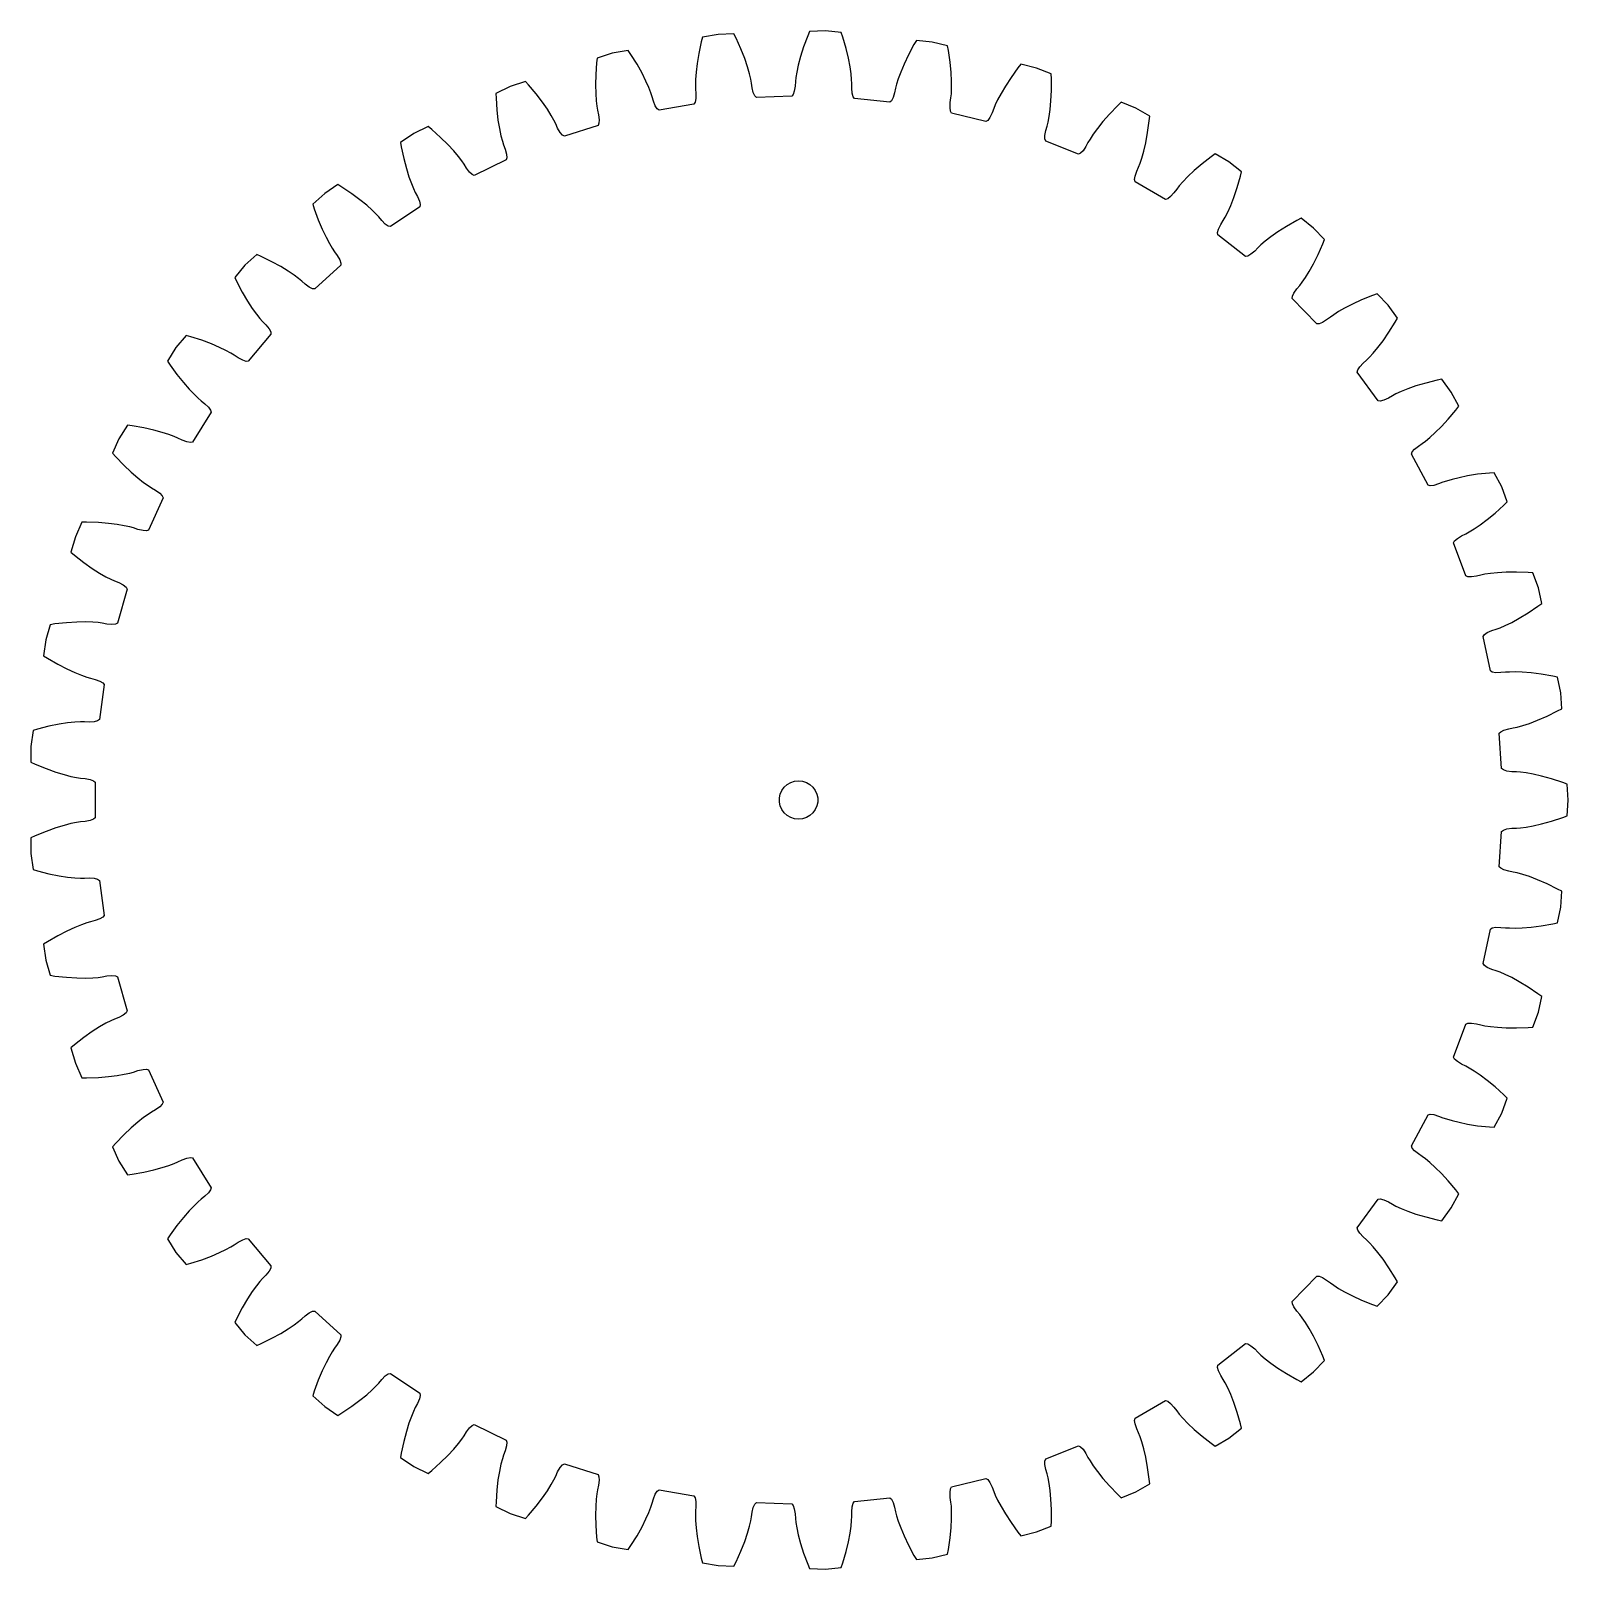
# Model space of a CAD drawing. Header units: metres. Extents: x -60 to 60, y -60 to 60.
import ezdxf

# ---------------------------------------------------------------- set-up
doc = ezdxf.new("R2010")
doc.units = ezdxf.units.M

msp = doc.modelspace()

# ---------------------------------------------------------------- linework, layer by layer
for p, q in [((2.09, 59.81), (0.85, 59.76)), ((3.32, 59.68), (2.09, 59.81)), ((-7.57, 58.94), (-7.76, 58.04)), ((-7.47, 59.3), (-7.57, 58.94)), ((-6.26, 59.51), (-7.47, 59.3)), ((-5.02, 59.56), (-6.26, 59.51)), ((-4.85, 59.22), (-5.02, 59.56)), ((-4.48, 58.39), (-4.85, 59.22)), ((0.71, 59.42), (0.39, 58.56)), ((0.85, 59.76), (0.71, 59.42)), ((3.44, 59.32), (3.32, 59.68)), ((3.69, 58.44), (3.44, 59.32)), ((8.97, 58.74), (8.54, 57.93)), ((9.16, 59.06), (8.97, 58.74)), ((10.39, 58.93), (9.16, 59.06)), ((11.59, 58.63), (10.39, 58.93)), ((11.66, 58.27), (11.59, 58.63)), ((-15.65, 57.68), (-15.7, 57.31)), ((-14.48, 58.06), (-15.65, 57.68)), ((-13.26, 58.28), (-14.48, 58.06)), ((-13.05, 57.97), (-13.26, 58.28)), ((-12.56, 57.2), (-13.05, 57.97)), ((-7.76, 58.04), (-7.89, 57.26)), ((-4.19, 57.64), (-4.48, 58.39)), ((-3.97, 57), (-4.19, 57.64)), ((0.16, 57.8), (-0.02, 57.14)), ((0.39, 58.56), (0.16, 57.8)), ((3.88, 57.67), (3.69, 58.44)), ((4, 57), (3.88, 57.67)), ((8.54, 57.93), (8.2, 57.21)), ((11.79, 57.36), (11.66, 58.27)), ((-15.76, 56.4), (-15.78, 55.6)), ((-15.7, 57.31), (-15.76, 56.4)), ((-12.17, 56.5), (-12.56, 57.2)), ((-11.87, 55.9), (-12.17, 56.5)), ((-7.97, 56.58), (-8.01, 56.03)), ((-7.89, 57.26), (-7.97, 56.58)), ((-3.82, 56.47), (-3.97, 57)), ((-3.72, 56.05), (-3.82, 56.47)), ((-0.13, 56.6), (-0.2, 56.17)), ((-0.02, 57.14), (-0.13, 56.6)), ((4.08, 56.45), (4, 57)), ((4.12, 56.02), (4.08, 56.45)), ((7.94, 56.59), (7.75, 56.07)), ((8.2, 57.21), (7.94, 56.59)), ((11.86, 56.57), (11.79, 57.36)), ((11.9, 55.89), (11.86, 56.57)), ((17.06, 56.92), (16.52, 56.18)), ((17.29, 57.21), (17.06, 56.92)), ((18.49, 56.91), (17.29, 57.21)), ((19.64, 56.45), (18.49, 56.91)), ((19.66, 56.08), (19.64, 56.45)), ((-22.42, 55.48), (-23.53, 54.94)), ((-21.24, 55.87), (-22.42, 55.48)), ((-20.99, 55.59), (-21.24, 55.87)), ((-20.4, 54.89), (-20.99, 55.59)), ((-15.78, 55.6), (-15.77, 54.92)), ((-11.64, 55.39), (-11.87, 55.9)), ((-11.48, 54.98), (-11.64, 55.39)), ((-8.01, 56.03), (-8.02, 55.59)), ((-8.02, 55.59), (-8.01, 55.28)), ((-8.01, 55.28), (-7.99, 54.92)), ((-3.66, 55.74), (-3.72, 56.05)), ((-3.61, 55.38), (-3.66, 55.74)), ((-3.52, 55), (-3.61, 55.38)), ((-0.33, 55.11), (-0.42, 54.85)), ((-0.27, 55.5), (-0.33, 55.11)), ((-0.24, 55.85), (-0.27, 55.5)), ((-0.2, 56.17), (-0.24, 55.85)), ((4.14, 55.7), (4.12, 56.02)), ((4.14, 55.34), (4.14, 55.7)), ((4.17, 54.95), (4.14, 55.34)), ((7.54, 55.34), (7.46, 54.99)), ((7.62, 55.65), (7.54, 55.34)), ((7.75, 56.07), (7.62, 55.65)), ((11.88, 54.9), (11.9, 55.33)), ((11.9, 55.33), (11.9, 55.89)), ((16.08, 55.51), (15.74, 54.93)), ((16.52, 56.18), (16.08, 55.51)), ((19.62, 54.36), (19.66, 55.16)), ((19.66, 55.16), (19.66, 56.08)), ((-23.53, 54.94), (-23.52, 54.57)), ((-23.52, 54.57), (-23.46, 53.66)), ((-19.91, 54.26), (-20.4, 54.89)), ((-19.53, 53.7), (-19.91, 54.26)), ((-15.77, 54.92), (-15.73, 54.37)), ((-15.73, 54.37), (-15.68, 53.94)), ((-15.68, 53.94), (-15.63, 53.62)), ((-11.38, 54.68), (-11.48, 54.98)), ((-11.28, 54.34), (-11.38, 54.68)), ((-11.14, 53.97), (-11.28, 54.34)), ((-10.99, 53.74), (-11.14, 53.97)), ((-8.14, 54.11), (-10.85, 53.63)), ((-8.05, 54.25), (-8.14, 54.11)), ((-7.99, 54.53), (-8.05, 54.25)), ((-7.99, 54.92), (-7.99, 54.53)), ((-3.41, 54.74), (-3.52, 55)), ((-3.28, 54.62), (-3.41, 54.74)), ((-0.53, 54.71), (-3.28, 54.62)), ((-0.42, 54.85), (-0.53, 54.71)), ((4.25, 54.68), (4.17, 54.95)), ((4.35, 54.54), (4.25, 54.68)), ((7.09, 54.26), (4.35, 54.54)), ((7.22, 54.37), (7.09, 54.26)), ((7.35, 54.62), (7.22, 54.37)), ((7.46, 54.99), (7.35, 54.62)), ((11.78, 53.84), (11.8, 54.23)), ((11.82, 53.56), (11.78, 53.84)), ((11.8, 54.23), (11.85, 54.58)), ((11.85, 54.58), (11.88, 54.9)), ((15.29, 54.05), (15.17, 53.76)), ((15.47, 54.44), (15.29, 54.05)), ((15.74, 54.93), (15.47, 54.44)), ((19.56, 53.69), (19.62, 54.36)), ((24.82, 53.99), (24.18, 53.33)), ((25.09, 54.25), (24.82, 53.99)), ((26.23, 53.79), (25.09, 54.25)), ((-23.46, 53.66), (-23.37, 52.86)), ((-23.37, 52.86), (-23.26, 52.2)), ((-19.23, 53.23), (-19.53, 53.7)), ((-19.02, 52.85), (-19.23, 53.23)), ((-18.88, 52.57), (-19.02, 52.85)), ((-15.63, 53.62), (-15.55, 53.27)), ((-15.55, 53.27), (-15.5, 52.88)), ((-15.5, 52.88), (-15.52, 52.61)), ((-10.85, 53.63), (-10.99, 53.74)), ((11.9, 53.41), (11.82, 53.56)), ((14.57, 52.74), (11.9, 53.41)), ((14.71, 52.84), (14.57, 52.74)), ((14.87, 53.06), (14.71, 52.84)), ((15.04, 53.42), (14.87, 53.06)), ((15.17, 53.76), (15.04, 53.42)), ((19.33, 52.4), (19.4, 52.71)), ((19.4, 52.71), (19.48, 53.14)), ((19.48, 53.14), (19.56, 53.69)), ((23.65, 52.74), (23.23, 52.21)), ((24.18, 53.33), (23.65, 52.74)), ((27.3, 53.17), (26.23, 53.79)), ((27.14, 51.89), (27.27, 52.8)), ((27.27, 52.8), (27.3, 53.17)), ((-29.92, 51.82), (-30.95, 51.13)), ((-28.81, 52.37), (-29.92, 51.82)), ((-28.52, 52.13), (-28.81, 52.37)), ((-27.84, 51.52), (-28.52, 52.13)), ((-27.27, 50.96), (-27.84, 51.52)), ((-23.26, 52.2), (-23.14, 51.65)), ((-23.14, 51.65), (-23.03, 51.23)), ((-18.73, 52.24), (-18.88, 52.57)), ((-18.54, 51.9), (-18.73, 52.24)), ((-18.36, 51.68), (-18.54, 51.9)), ((-18.21, 51.6), (-18.36, 51.68)), ((-15.59, 52.45), (-18.21, 51.6)), ((-15.52, 52.61), (-15.59, 52.45)), ((19.15, 51.4), (19.16, 51.67)), ((19.16, 51.67), (19.23, 52.06)), ((19.23, 52.06), (19.33, 52.4)), ((22.9, 51.76), (22.66, 51.39)), ((23.23, 52.21), (22.9, 51.76)), ((27, 51.1), (27.14, 51.89)), ((-30.95, 51.13), (-30.89, 50.77)), ((-30.89, 50.77), (-30.7, 49.87)), ((-26.81, 50.46), (-27.27, 50.96)), ((-26.45, 50.03), (-26.81, 50.46)), ((-23.03, 51.23), (-22.94, 50.93)), ((-22.94, 50.93), (-22.81, 50.59)), ((-22.81, 50.59), (-22.71, 50.21)), ((19.22, 51.23), (19.15, 51.4)), ((21.77, 50.2), (19.22, 51.23)), ((21.92, 50.28), (21.77, 50.2)), ((22.12, 50.48), (21.92, 50.28)), ((22.33, 50.81), (22.12, 50.48)), ((22.5, 51.12), (22.33, 50.81)), ((22.66, 51.39), (22.5, 51.12)), ((26.69, 49.91), (26.84, 50.45)), ((26.84, 50.45), (27, 51.1)), ((-30.7, 49.87), (-30.49, 49.1)), ((-30.49, 49.1), (-30.29, 48.45)), ((-26.19, 49.69), (-26.45, 50.03)), ((-26.01, 49.43), (-26.19, 49.69)), ((-25.82, 49.12), (-26.01, 49.43)), ((-25.58, 48.81), (-25.82, 49.12)), ((-22.74, 49.77), (-25.22, 48.56)), ((-22.69, 49.93), (-22.74, 49.77)), ((-22.71, 50.21), (-22.69, 49.93)), ((26.29, 48.88), (26.43, 49.2)), ((26.43, 49.2), (26.55, 49.5)), ((26.55, 49.5), (26.69, 49.91)), ((31.37, 49.45), (30.76, 48.93)), ((32.09, 50.01), (31.37, 49.45)), ((32.39, 50.23), (32.09, 50.01)), ((33.46, 49.61), (32.39, 50.23)), ((34.44, 48.85), (33.46, 49.61)), ((-35.82, 47.85), (-36.84, 47.16)), ((-35.5, 47.65), (-35.82, 47.85)), ((-30.29, 48.45), (-30.1, 47.93)), ((-30.1, 47.93), (-29.94, 47.53)), ((-25.38, 48.62), (-25.58, 48.81)), ((-25.22, 48.56), (-25.38, 48.62)), ((26.12, 48.23), (26.16, 48.5)), ((26.16, 48.06), (26.12, 48.23)), ((26.16, 48.5), (26.29, 48.88)), ((28.54, 46.68), (26.16, 48.06)), ((29.88, 48.07), (29.59, 47.74)), ((30.27, 48.47), (29.88, 48.07)), ((30.76, 48.93), (30.27, 48.47)), ((34.1, 47.61), (34.35, 48.49)), ((34.35, 48.49), (34.44, 48.85)), ((-36.84, 47.16), (-37.76, 46.33)), ((-34.74, 47.14), (-35.5, 47.65)), ((-34.1, 46.67), (-34.74, 47.14)), ((-33.57, 46.24), (-34.1, 46.67)), ((-29.94, 47.53), (-29.8, 47.24)), ((-29.8, 47.24), (-29.63, 46.92)), ((-29.63, 46.92), (-29.48, 46.56)), ((28.71, 46.74), (28.54, 46.68)), ((28.92, 46.91), (28.71, 46.74)), ((29.18, 47.2), (28.92, 46.91)), ((29.4, 47.49), (29.18, 47.2)), ((29.59, 47.74), (29.4, 47.49)), ((33.6, 46.22), (33.85, 46.85)), ((33.85, 46.85), (34.1, 47.61)), ((-37.76, 46.33), (-37.65, 45.97)), ((-37.65, 45.97), (-37.34, 45.11)), ((-33.16, 45.87), (-33.57, 46.24)), ((-32.85, 45.56), (-33.16, 45.87)), ((-32.64, 45.33), (-32.85, 45.56)), ((-29.45, 46.12), (-31.73, 44.58)), ((-29.48, 46.56), (-29.42, 46.29)), ((-29.42, 46.29), (-29.45, 46.12)), ((33.18, 45.32), (33.37, 45.71)), ((33.37, 45.71), (33.6, 46.22)), ((-37.34, 45.11), (-37.03, 44.38)), ((-37.03, 44.38), (-36.74, 43.76)), ((-32.41, 45.05), (-32.64, 45.33)), ((-32.13, 44.78), (-32.41, 45.05)), ((-31.9, 44.62), (-32.13, 44.78)), ((-31.73, 44.58), (-31.9, 44.62)), ((32.58, 44.12), (32.66, 44.39)), ((32.66, 44.39), (32.83, 44.74)), ((32.83, 44.74), (33.02, 45.05)), ((33.02, 45.05), (33.18, 45.32)), ((37.94, 44.6), (37.27, 44.17)), ((38.74, 45.06), (37.94, 44.6)), ((39.07, 45.23), (38.74, 45.06)), ((40.04, 44.47), (39.07, 45.23)), ((40.9, 43.58), (40.04, 44.47)), ((-36.74, 43.76), (-36.48, 43.27)), ((-36.48, 43.27), (-36.26, 42.9)), ((32.59, 43.95), (32.58, 44.12)), ((34.76, 42.26), (32.59, 43.95)), ((35.95, 43.16), (35.72, 42.94)), ((36.28, 43.44), (35.95, 43.16)), ((36.72, 43.78), (36.28, 43.44)), ((37.27, 44.17), (36.72, 43.78)), ((40.39, 42.4), (40.77, 43.24)), ((40.77, 43.24), (40.9, 43.58)), ((-42.13, 42.4), (-43.05, 41.57)), ((-41.79, 42.25), (-42.13, 42.4)), ((-40.96, 41.85), (-41.79, 42.25)), ((-36.26, 42.9), (-36.09, 42.63)), ((-36.09, 42.63), (-35.88, 42.34)), ((-35.88, 42.34), (-35.67, 42)), ((-35.67, 42), (-35.58, 41.74)), ((34.93, 42.29), (34.76, 42.26)), ((35.17, 42.43), (34.93, 42.29)), ((35.47, 42.68), (35.17, 42.43)), ((35.72, 42.94), (35.47, 42.68)), ((40.04, 41.68), (40.39, 42.4)), ((-43.05, 41.57), (-43.84, 40.62)), ((-40.26, 41.47), (-40.96, 41.85)), ((-39.68, 41.12), (-40.26, 41.47)), ((-39.22, 40.8), (-39.68, 41.12)), ((-38.87, 40.54), (-39.22, 40.8)), ((-35.58, 41.57), (-37.62, 39.73)), ((-35.58, 41.74), (-35.58, 41.57)), ((39.41, 40.62), (39.71, 41.09)), ((39.71, 41.09), (40.04, 41.68)), ((-43.84, 40.62), (-43.68, 40.29)), ((-43.68, 40.29), (-43.25, 39.48)), ((-43.25, 39.48), (-42.85, 38.79)), ((-38.63, 40.34), (-38.87, 40.54)), ((-38.36, 40.1), (-38.63, 40.34)), ((-38.05, 39.87), (-38.36, 40.1)), ((-37.8, 39.75), (-38.05, 39.87)), ((-37.62, 39.73), (-37.8, 39.75)), ((38.52, 39.41), (38.74, 39.74)), ((38.74, 39.74), (38.97, 40.01)), ((38.97, 40.01), (39.16, 40.26)), ((39.16, 40.26), (39.41, 40.62)), ((-42.85, 38.79), (-42.48, 38.22)), ((38.39, 38.99), (38.4, 39.16)), ((40.3, 37.01), (38.39, 38.99)), ((38.4, 39.16), (38.52, 39.41)), ((43.06, 38.56), (42.45, 38.25)), ((43.78, 38.89), (43.06, 38.56)), ((44.63, 39.23), (43.78, 38.89)), ((44.98, 39.35), (44.63, 39.23)), ((45.84, 38.47), (44.98, 39.35)), ((46.57, 37.47), (45.84, 38.47)), ((-42.48, 38.22), (-42.15, 37.77)), ((-42.15, 37.77), (-41.88, 37.43)), ((-41.88, 37.43), (-41.67, 37.2)), ((-41.67, 37.2), (-41.42, 36.94)), ((40.73, 37.12), (40.48, 37.01)), ((41.06, 37.33), (40.73, 37.12)), ((41.35, 37.55), (41.06, 37.33)), ((41.61, 37.73), (41.35, 37.55)), ((41.97, 37.97), (41.61, 37.73)), ((42.45, 38.25), (41.97, 37.97)), ((45.9, 36.36), (46.39, 37.14)), ((46.39, 37.14), (46.57, 37.47)), ((-47.62, 36.12), (-48.41, 35.17)), ((-47.26, 36.02), (-47.62, 36.12)), ((-46.39, 35.74), (-47.26, 36.02)), ((-41.02, 36.21), (-42.79, 34.11)), ((-41.42, 36.94), (-41.17, 36.63)), ((-41.17, 36.63), (-41.04, 36.39)), ((-41.04, 36.39), (-41.02, 36.21)), ((40.48, 37.01), (40.3, 37.01)), ((45.45, 35.71), (45.9, 36.36)), ((-48.41, 35.17), (-49.07, 34.13)), ((-45.64, 35.46), (-46.39, 35.74)), ((-45.02, 35.19), (-45.64, 35.46)), ((-44.52, 34.95), (-45.02, 35.19)), ((-44.14, 34.74), (-44.52, 34.95)), ((-43.87, 34.58), (-44.14, 34.74)), ((44.39, 34.42), (44.68, 34.74)), ((44.68, 34.74), (45.04, 35.17)), ((45.04, 35.17), (45.45, 35.71)), ((-49.07, 34.13), (-48.86, 33.81)), ((-48.86, 33.81), (-48.33, 33.07)), ((-43.57, 34.38), (-43.87, 34.58)), ((-43.22, 34.19), (-43.57, 34.38)), ((-42.96, 34.1), (-43.22, 34.19)), ((-42.79, 34.11), (-42.96, 34.1)), ((43.48, 33.44), (43.63, 33.67)), ((43.63, 33.67), (43.89, 33.96)), ((43.89, 33.96), (44.16, 34.2)), ((44.16, 34.2), (44.39, 34.42)), ((-48.33, 33.07), (-47.83, 32.45)), ((-47.83, 32.45), (-47.38, 31.94)), ((43.44, 33.26), (43.48, 33.44)), ((45.06, 31.04), (43.44, 33.26)), ((48.77, 32.42), (48, 32.19)), ((49.66, 32.64), (48.77, 32.42)), ((50.02, 32.71), (49.66, 32.64)), ((50.75, 31.71), (50.02, 32.71)), ((-47.38, 31.94), (-47, 31.54)), ((-47, 31.54), (-46.68, 31.24)), ((-46.68, 31.24), (-46.44, 31.03)), ((45.86, 31.25), (45.5, 31.09)), ((46.17, 31.43), (45.86, 31.25)), ((46.45, 31.58), (46.17, 31.43)), ((46.85, 31.76), (46.45, 31.58)), ((47.36, 31.97), (46.85, 31.76)), ((48, 32.19), (47.36, 31.97)), ((51.33, 30.62), (50.75, 31.71)), ((-45.66, 30.15), (-47.12, 27.82)), ((-46.44, 31.03), (-46.16, 30.81)), ((-46.16, 30.81), (-45.87, 30.54)), ((-45.87, 30.54), (-45.71, 30.32)), ((-45.71, 30.32), (-45.66, 30.15)), ((45.23, 31.02), (45.06, 31.04)), ((45.5, 31.09), (45.23, 31.02)), ((50.51, 29.62), (51.1, 30.32)), ((51.1, 30.32), (51.33, 30.62)), ((-52.18, 29.14), (-52.84, 28.09)), ((-51.81, 29.1), (-52.18, 29.14)), ((-50.91, 28.94), (-51.81, 29.1)), ((-50.13, 28.76), (-50.91, 28.94)), ((-49.48, 28.58), (-50.13, 28.76)), ((49.49, 28.56), (49.98, 29.03)), ((49.98, 29.03), (50.51, 29.62)), ((-52.84, 28.09), (-53.34, 26.97)), ((-48.95, 28.41), (-49.48, 28.58)), ((-48.54, 28.26), (-48.95, 28.41)), ((-48.25, 28.13), (-48.54, 28.26)), ((-47.93, 27.98), (-48.25, 28.13)), ((-47.56, 27.84), (-47.93, 27.98)), ((-47.29, 27.79), (-47.56, 27.84)), ((-47.12, 27.82), (-47.29, 27.79)), ((47.89, 27.27), (48.19, 27.52)), ((48.19, 27.52), (48.49, 27.72)), ((48.49, 27.72), (48.74, 27.91)), ((48.74, 27.91), (49.08, 28.18)), ((49.08, 28.18), (49.49, 28.56)), ((-53.34, 26.97), (-53.09, 26.69)), ((-53.09, 26.69), (-52.46, 26.02)), ((47.65, 26.89), (47.71, 27.06)), ((48.94, 24.47), (47.65, 26.89)), ((47.71, 27.06), (47.89, 27.27)), ((-52.46, 26.02), (-51.88, 25.48)), ((-51.88, 25.48), (-51.37, 25.04)), ((52.02, 25.2), (51.35, 25.06)), ((52.8, 25.32), (52.02, 25.2)), ((53.72, 25.41), (52.8, 25.32)), ((54.09, 25.43), (53.72, 25.41)), ((54.67, 24.34), (54.09, 25.43)), ((-51.37, 25.04), (-50.93, 24.69)), ((-50.93, 24.69), (-50.57, 24.44)), ((-50.57, 24.44), (-50.31, 24.27)), ((-50.31, 24.27), (-50, 24.09)), ((-50, 24.09), (-49.67, 23.86)), ((49.11, 24.42), (48.94, 24.47)), ((49.39, 24.45), (49.11, 24.42)), ((49.76, 24.57), (49.39, 24.45)), ((50.1, 24.7), (49.76, 24.57)), ((50.39, 24.8), (50.1, 24.7)), ((50.81, 24.93), (50.39, 24.8)), ((51.35, 25.06), (50.81, 24.93)), ((55.09, 23.18), (54.67, 24.34)), ((-49.41, 23.5), (-50.53, 20.99)), ((-49.67, 23.86), (-49.48, 23.66)), ((-49.48, 23.66), (-49.41, 23.5)), ((54.15, 22.3), (54.83, 22.92)), ((54.83, 22.92), (55.09, 23.18)), ((-55.73, 21.6), (-56.23, 20.47)), ((-55.36, 21.6), (-55.73, 21.6)), ((-54.44, 21.57), (-55.36, 21.6)), ((-53.65, 21.51), (-54.44, 21.57)), ((52.99, 21.39), (53.53, 21.8)), ((53.53, 21.8), (54.15, 22.3)), ((-56.23, 20.47), (-56.57, 19.28)), ((-52.98, 21.42), (-53.65, 21.51)), ((-52.43, 21.32), (-52.98, 21.42)), ((-52, 21.23), (-52.43, 21.32)), ((-51.7, 21.15), (-52, 21.23)), ((-51.36, 21.04), (-51.7, 21.15)), ((-50.97, 20.95), (-51.36, 21.04)), ((-50.7, 20.94), (-50.97, 20.95)), ((-50.53, 20.99), (-50.7, 20.94)), ((51.01, 20.16), (51.22, 20.34)), ((51.22, 20.34), (51.55, 20.54)), ((51.55, 20.54), (51.88, 20.7)), ((51.88, 20.7), (52.15, 20.85)), ((52.15, 20.85), (52.53, 21.08)), ((52.53, 21.08), (52.99, 21.39)), ((-56.57, 19.28), (-56.29, 19.04)), ((50.93, 20), (51.01, 20.16)), ((51.87, 17.42), (50.93, 20)), ((-56.29, 19.04), (-55.57, 18.47)), ((-55.57, 18.47), (-54.92, 18.01)), ((-54.92, 18.01), (-54.35, 17.64)), ((-54.35, 17.64), (-53.87, 17.36)), ((-53.87, 17.36), (-53.48, 17.16)), ((-53.48, 17.16), (-53.19, 17.03)), ((-53.19, 17.03), (-52.86, 16.9)), ((-52.86, 16.9), (-52.51, 16.72)), ((52.03, 17.35), (51.87, 17.42)), ((52.31, 17.34), (52.03, 17.35)), ((52.7, 17.4), (52.31, 17.34)), ((53.05, 17.49), (52.7, 17.4)), ((53.36, 17.55), (53.05, 17.49)), ((53.79, 17.61), (53.36, 17.55)), ((54.34, 17.67), (53.79, 17.61)), ((55.02, 17.71), (54.34, 17.67)), ((55.81, 17.72), (55.02, 17.71)), ((56.73, 17.69), (55.81, 17.72)), ((57.1, 17.66), (56.73, 17.69)), ((57.52, 16.49), (57.1, 17.66)), ((-52.2, 16.4), (-52.96, 13.75)), ((-52.51, 16.72), (-52.29, 16.55)), ((-52.29, 16.55), (-52.2, 16.4)), ((57.78, 15.29), (57.52, 16.49)), ((56.04, 14.13), (56.72, 14.55)), ((56.72, 14.55), (57.48, 15.06)), ((57.48, 15.06), (57.78, 15.29)), ((-58.19, 13.63), (-58.53, 12.44)), ((-57.83, 13.69), (-58.19, 13.63)), ((-56.91, 13.78), (-57.83, 13.69)), ((-56.12, 13.83), (-56.91, 13.78)), ((-55.44, 13.84), (-56.12, 13.83)), ((-54.88, 13.82), (-55.44, 13.84)), ((-54.45, 13.79), (-54.88, 13.82)), ((-54.14, 13.75), (-54.45, 13.79)), ((-53.78, 13.68), (-54.14, 13.75)), ((-53.39, 13.65), (-53.78, 13.68)), ((-53.12, 13.68), (-53.39, 13.65)), ((-52.96, 13.75), (-53.12, 13.68)), ((53.55, 13.01), (53.91, 13.17)), ((53.91, 13.17), (54.25, 13.28)), ((54.25, 13.28), (54.55, 13.39)), ((54.55, 13.39), (54.95, 13.56)), ((54.95, 13.56), (55.45, 13.81)), ((55.45, 13.81), (56.04, 14.13)), ((-58.53, 12.44), (-58.71, 11.22)), ((53.22, 12.72), (53.32, 12.86)), ((53.79, 10.03), (53.22, 12.72)), ((53.32, 12.86), (53.55, 13.01)), ((-58.71, 11.22), (-58.39, 11.02)), ((-58.39, 11.02), (-57.6, 10.56)), ((-57.6, 10.56), (-56.89, 10.19)), ((-56.89, 10.19), (-56.28, 9.91)), ((-56.28, 9.91), (-55.76, 9.7)), ((-55.76, 9.7), (-55.35, 9.55)), ((53.94, 9.94), (53.79, 10.03)), ((54.21, 9.89), (53.94, 9.94)), ((54.61, 9.9), (54.21, 9.89)), ((54.96, 9.94), (54.61, 9.9)), ((55.28, 9.95), (54.96, 9.94)), ((55.72, 9.96), (55.28, 9.95)), ((56.27, 9.94), (55.72, 9.96)), ((56.95, 9.88), (56.27, 9.94)), ((57.74, 9.78), (56.95, 9.88)), ((58.64, 9.62), (57.74, 9.78)), ((59, 9.54), (58.64, 9.62)), ((-55.35, 9.55), (-55.05, 9.46)), ((-55.05, 9.46), (-54.7, 9.38)), ((-54.7, 9.38), (-54.33, 9.25)), ((-53.98, 8.97), (-54.36, 6.25)), ((-54.33, 9.25), (-54.09, 9.11)), ((-54.09, 9.11), (-53.98, 8.97)), ((59.26, 8.33), (59, 9.54)), ((59.35, 7.1), (59.26, 8.33)), ((-56.83, 5.99), (-57.5, 5.89)), ((-56.27, 6.05), (-56.83, 5.99)), ((-55.84, 6.07), (-56.27, 6.05)), ((-55.52, 6.08), (-55.84, 6.07)), ((-55.16, 6.06), (-55.52, 6.08)), ((-54.77, 6.09), (-55.16, 6.06)), ((-54.5, 6.15), (-54.77, 6.09)), ((-54.36, 6.25), (-54.5, 6.15)), ((56.83, 5.96), (57.46, 6.2)), ((57.46, 6.2), (58.2, 6.51)), ((58.2, 6.51), (59.02, 6.92)), ((59.02, 6.92), (59.35, 7.1)), ((-59.52, 5.4), (-59.7, 4.17)), ((-59.17, 5.51), (-59.52, 5.4)), ((-58.28, 5.73), (-59.17, 5.51)), ((-57.5, 5.89), (-58.28, 5.73)), ((54.47, 5.19), (54.59, 5.31)), ((54.66, 2.44), (54.47, 5.19)), ((54.59, 5.31), (54.84, 5.43)), ((54.84, 5.43), (55.22, 5.54)), ((55.22, 5.54), (55.57, 5.6)), ((55.57, 5.6), (55.88, 5.67)), ((55.88, 5.67), (56.3, 5.79)), ((56.3, 5.79), (56.83, 5.96)), ((-59.7, 4.17), (-59.7, 2.94)), ((-59.7, 2.94), (-59.36, 2.78)), ((-59.36, 2.78), (-58.51, 2.44)), ((-58.51, 2.44), (-57.76, 2.17)), ((54.8, 2.34), (54.66, 2.44)), ((-57.76, 2.17), (-57.11, 1.98)), ((-57.11, 1.98), (-56.57, 1.84)), ((-56.57, 1.84), (-56.14, 1.76)), ((-56.14, 1.76), (-55.83, 1.71)), ((-55.83, 1.71), (-55.47, 1.67)), ((-55.47, 1.67), (-55.09, 1.6)), ((-55.09, 1.6), (-54.83, 1.49)), ((-54.83, 1.49), (-54.7, 1.38)), ((-54.7, 1.38), (-54.7, -1.38)), ((-1.11, 1), (-0.88, 1.21)), ((-0.88, 1.21), (-0.61, 1.37)), ((-0.61, 1.37), (-0.31, 1.47)), ((-0.31, 1.47), (0, 1.5)), ((0, 1.5), (0.31, 1.47)), ((0.31, 1.47), (0.61, 1.37)), ((0.61, 1.37), (0.88, 1.21)), ((0.88, 1.21), (1.11, 1)), ((55.06, 2.25), (54.8, 2.34)), ((55.45, 2.2), (55.06, 2.25)), ((55.81, 2.19), (55.45, 2.2)), ((56.13, 2.16), (55.81, 2.19)), ((56.56, 2.11), (56.13, 2.16)), ((57.11, 2.01), (56.56, 2.11)), ((57.77, 1.86), (57.11, 2.01)), ((58.54, 1.65), (57.77, 1.86)), ((59.41, 1.36), (58.54, 1.65)), ((59.76, 1.23), (59.41, 1.36)), ((59.84, 0), (59.76, 1.23)), ((-1.49, 0.16), (-1.43, 0.46)), ((-1.49, -0.16), (-1.49, 0.16)), ((-1.43, 0.46), (-1.3, 0.75)), ((-1.3, 0.75), (-1.11, 1)), ((1.11, 1), (1.3, 0.75)), ((1.3, 0.75), (1.43, 0.46)), ((1.43, 0.46), (1.49, 0.16)), ((1.49, 0.16), (1.49, -0.16)), ((59.76, -1.23), (59.84, 0)), ((-1.43, -0.46), (-1.49, -0.16)), ((-1.3, -0.75), (-1.43, -0.46)), ((-1.11, -1), (-1.3, -0.75)), ((-0.88, -1.21), (-1.11, -1)), ((1.11, -1), (0.88, -1.21)), ((1.3, -0.75), (1.11, -1)), ((1.43, -0.46), (1.3, -0.75)), ((1.49, -0.16), (1.43, -0.46)), ((-57.76, -2.17), (-58.51, -2.44)), ((-57.11, -1.98), (-57.76, -2.17)), ((-56.57, -1.84), (-57.11, -1.98)), ((-56.14, -1.76), (-56.57, -1.84)), ((-55.83, -1.71), (-56.14, -1.76)), ((-55.47, -1.67), (-55.83, -1.71)), ((-55.09, -1.6), (-55.47, -1.67)), ((-54.83, -1.49), (-55.09, -1.6)), ((-54.7, -1.38), (-54.83, -1.49)), ((-0.61, -1.37), (-0.88, -1.21)), ((-0.31, -1.47), (-0.61, -1.37)), ((0, -1.5), (-0.31, -1.47)), ((0.31, -1.47), (0, -1.5)), ((0.61, -1.37), (0.31, -1.47)), ((0.88, -1.21), (0.61, -1.37)), ((54.66, -2.44), (54.8, -2.34)), ((54.8, -2.34), (55.06, -2.25)), ((55.06, -2.25), (55.45, -2.2)), ((55.45, -2.2), (55.81, -2.19)), ((55.81, -2.19), (56.13, -2.16)), ((56.13, -2.16), (56.56, -2.11)), ((56.56, -2.11), (57.11, -2.01)), ((57.11, -2.01), (57.77, -1.86)), ((57.77, -1.86), (58.54, -1.65)), ((58.54, -1.65), (59.41, -1.36)), ((59.41, -1.36), (59.76, -1.23)), ((-59.36, -2.78), (-59.7, -2.94)), ((-59.7, -2.94), (-59.7, -4.17)), ((-58.51, -2.44), (-59.36, -2.78)), ((54.47, -5.19), (54.66, -2.44)), ((-59.7, -4.17), (-59.52, -5.4)), ((-59.52, -5.4), (-59.17, -5.51)), ((-59.17, -5.51), (-58.28, -5.73)), ((-58.28, -5.73), (-57.5, -5.89)), ((-57.5, -5.89), (-56.83, -5.99)), ((54.59, -5.31), (54.47, -5.19)), ((54.84, -5.43), (54.59, -5.31)), ((55.22, -5.54), (54.84, -5.43)), ((55.57, -5.6), (55.22, -5.54)), ((55.88, -5.67), (55.57, -5.6)), ((56.3, -5.79), (55.88, -5.67)), ((56.83, -5.96), (56.3, -5.79)), ((57.46, -6.2), (56.83, -5.96)), ((-56.83, -5.99), (-56.27, -6.05)), ((-56.27, -6.05), (-55.84, -6.07)), ((-55.84, -6.07), (-55.52, -6.08)), ((-55.52, -6.08), (-55.16, -6.06)), ((-55.16, -6.06), (-54.77, -6.09)), ((-54.77, -6.09), (-54.5, -6.15)), ((-54.5, -6.15), (-54.36, -6.25)), ((-54.36, -6.25), (-53.98, -8.97)), ((58.2, -6.51), (57.46, -6.2)), ((59.02, -6.92), (58.2, -6.51)), ((59.35, -7.1), (59.02, -6.92)), ((59.26, -8.33), (59.35, -7.1)), ((59, -9.54), (59.26, -8.33)), ((-55.35, -9.55), (-55.76, -9.7)), ((-55.05, -9.46), (-55.35, -9.55)), ((-54.7, -9.38), (-55.05, -9.46)), ((-54.33, -9.25), (-54.7, -9.38)), ((-54.09, -9.11), (-54.33, -9.25)), ((-53.98, -8.97), (-54.09, -9.11)), ((58.64, -9.62), (59, -9.54)), ((-57.6, -10.56), (-58.39, -11.02)), ((-56.89, -10.19), (-57.6, -10.56)), ((-56.28, -9.91), (-56.89, -10.19)), ((-55.76, -9.7), (-56.28, -9.91)), ((53.22, -12.72), (53.79, -10.03)), ((53.79, -10.03), (53.94, -9.94)), ((53.94, -9.94), (54.21, -9.89)), ((54.21, -9.89), (54.61, -9.9)), ((54.61, -9.9), (54.96, -9.94)), ((54.96, -9.94), (55.28, -9.95)), ((55.28, -9.95), (55.72, -9.96)), ((55.72, -9.96), (56.27, -9.94)), ((56.27, -9.94), (56.95, -9.88)), ((56.95, -9.88), (57.74, -9.78)), ((57.74, -9.78), (58.64, -9.62)), ((-58.39, -11.02), (-58.71, -11.22)), ((-58.71, -11.22), (-58.53, -12.44)), ((-58.53, -12.44), (-58.19, -13.63)), ((53.32, -12.86), (53.22, -12.72)), ((53.55, -13.01), (53.32, -12.86)), ((53.91, -13.17), (53.55, -13.01)), ((-58.19, -13.63), (-57.83, -13.69)), ((-57.83, -13.69), (-56.91, -13.78)), ((-56.91, -13.78), (-56.12, -13.83)), ((-56.12, -13.83), (-55.44, -13.84)), ((-55.44, -13.84), (-54.88, -13.82)), ((-54.88, -13.82), (-54.45, -13.79)), ((-54.45, -13.79), (-54.14, -13.75)), ((-54.14, -13.75), (-53.78, -13.68)), ((-53.78, -13.68), (-53.39, -13.65)), ((-53.39, -13.65), (-53.12, -13.68)), ((-53.12, -13.68), (-52.96, -13.75)), ((-52.96, -13.75), (-52.2, -16.4)), ((54.25, -13.28), (53.91, -13.17)), ((54.55, -13.39), (54.25, -13.28)), ((54.95, -13.56), (54.55, -13.39)), ((55.45, -13.81), (54.95, -13.56)), ((56.04, -14.13), (55.45, -13.81)), ((56.72, -14.55), (56.04, -14.13)), ((57.48, -15.06), (56.72, -14.55)), ((57.78, -15.29), (57.48, -15.06)), ((57.52, -16.49), (57.78, -15.29)), ((-52.51, -16.72), (-52.86, -16.9)), ((-52.29, -16.55), (-52.51, -16.72)), ((-52.2, -16.4), (-52.29, -16.55)), ((57.1, -17.66), (57.52, -16.49)), ((-54.35, -17.64), (-54.92, -18.01)), ((-53.87, -17.36), (-54.35, -17.64)), ((-53.48, -17.16), (-53.87, -17.36)), ((-53.19, -17.03), (-53.48, -17.16)), ((-52.86, -16.9), (-53.19, -17.03)), ((50.93, -20), (51.87, -17.42)), ((51.87, -17.42), (52.03, -17.35)), ((52.03, -17.35), (52.31, -17.34)), ((52.31, -17.34), (52.7, -17.4)), ((52.7, -17.4), (53.05, -17.49)), ((53.05, -17.49), (53.36, -17.55)), ((53.36, -17.55), (53.79, -17.61)), ((53.79, -17.61), (54.34, -17.67)), ((54.34, -17.67), (55.02, -17.71)), ((55.02, -17.71), (55.81, -17.72)), ((55.81, -17.72), (56.73, -17.69)), ((56.73, -17.69), (57.1, -17.66)), ((-56.29, -19.04), (-56.57, -19.28)), ((-55.57, -18.47), (-56.29, -19.04)), ((-54.92, -18.01), (-55.57, -18.47)), ((-56.57, -19.28), (-56.23, -20.47)), ((51.01, -20.16), (50.93, -20)), ((51.22, -20.34), (51.01, -20.16)), ((-56.23, -20.47), (-55.73, -21.6)), ((-54.44, -21.57), (-53.65, -21.51)), ((-53.65, -21.51), (-52.98, -21.42)), ((-52.98, -21.42), (-52.43, -21.32)), ((-52.43, -21.32), (-52, -21.23)), ((-52, -21.23), (-51.7, -21.15)), ((-51.7, -21.15), (-51.36, -21.04)), ((-51.36, -21.04), (-50.97, -20.95)), ((-50.97, -20.95), (-50.7, -20.94)), ((-50.7, -20.94), (-50.53, -20.99)), ((-50.53, -20.99), (-49.41, -23.5)), ((51.55, -20.54), (51.22, -20.34)), ((51.88, -20.7), (51.55, -20.54)), ((52.15, -20.85), (51.88, -20.7)), ((52.53, -21.08), (52.15, -20.85)), ((52.99, -21.39), (52.53, -21.08)), ((53.53, -21.8), (52.99, -21.39)), ((-55.73, -21.6), (-55.36, -21.6)), ((-55.36, -21.6), (-54.44, -21.57)), ((54.15, -22.3), (53.53, -21.8)), ((54.83, -22.92), (54.15, -22.3)), ((-49.67, -23.86), (-50, -24.09)), ((-49.48, -23.66), (-49.67, -23.86)), ((-49.41, -23.5), (-49.48, -23.66)), ((54.67, -24.34), (55.09, -23.18)), ((55.09, -23.18), (54.83, -22.92)), ((-51.37, -25.04), (-51.88, -25.48)), ((-50.93, -24.69), (-51.37, -25.04)), ((-50.57, -24.44), (-50.93, -24.69)), ((-50.31, -24.27), (-50.57, -24.44)), ((-50, -24.09), (-50.31, -24.27)), ((47.65, -26.89), (48.94, -24.47)), ((48.94, -24.47), (49.11, -24.42)), ((49.11, -24.42), (49.39, -24.45)), ((49.39, -24.45), (49.76, -24.57)), ((49.76, -24.57), (50.1, -24.7)), ((50.1, -24.7), (50.39, -24.8)), ((50.39, -24.8), (50.81, -24.93)), ((50.81, -24.93), (51.35, -25.06)), ((51.35, -25.06), (52.02, -25.2)), ((54.09, -25.43), (54.67, -24.34)), ((-52.46, -26.02), (-53.09, -26.69)), ((-51.88, -25.48), (-52.46, -26.02)), ((52.02, -25.2), (52.8, -25.32)), ((52.8, -25.32), (53.72, -25.41)), ((53.72, -25.41), (54.09, -25.43)), ((-53.09, -26.69), (-53.34, -26.97)), ((-53.34, -26.97), (-52.84, -28.09)), ((47.71, -27.06), (47.65, -26.89)), ((47.89, -27.27), (47.71, -27.06)), ((48.19, -27.52), (47.89, -27.27)), ((-52.84, -28.09), (-52.18, -29.14)), ((-50.13, -28.76), (-49.48, -28.58)), ((-49.48, -28.58), (-48.95, -28.41)), ((-48.95, -28.41), (-48.54, -28.26)), ((-48.54, -28.26), (-48.25, -28.13)), ((-48.25, -28.13), (-47.93, -27.98)), ((-47.93, -27.98), (-47.56, -27.84)), ((-47.56, -27.84), (-47.29, -27.79)), ((-47.29, -27.79), (-47.12, -27.82)), ((-47.12, -27.82), (-45.66, -30.15)), ((48.49, -27.72), (48.19, -27.52)), ((48.74, -27.91), (48.49, -27.72)), ((49.08, -28.18), (48.74, -27.91)), ((49.49, -28.56), (49.08, -28.18)), ((49.98, -29.03), (49.49, -28.56)), ((-52.18, -29.14), (-51.81, -29.1)), ((-51.81, -29.1), (-50.91, -28.94)), ((-50.91, -28.94), (-50.13, -28.76)), ((50.51, -29.62), (49.98, -29.03)), ((51.1, -30.32), (50.51, -29.62)), ((-46.44, -31.03), (-46.68, -31.24)), ((-46.16, -30.81), (-46.44, -31.03)), ((-45.87, -30.54), (-46.16, -30.81)), ((-45.71, -30.32), (-45.87, -30.54)), ((-45.66, -30.15), (-45.71, -30.32)), ((43.44, -33.26), (45.06, -31.04)), ((45.06, -31.04), (45.23, -31.02)), ((45.23, -31.02), (45.5, -31.09)), ((45.5, -31.09), (45.86, -31.25)), ((50.75, -31.71), (51.33, -30.62)), ((51.33, -30.62), (51.1, -30.32)), ((-47.38, -31.94), (-47.83, -32.45)), ((-47, -31.54), (-47.38, -31.94)), ((-46.68, -31.24), (-47, -31.54)), ((45.86, -31.25), (46.17, -31.43)), ((46.17, -31.43), (46.45, -31.58)), ((46.45, -31.58), (46.85, -31.76)), ((46.85, -31.76), (47.36, -31.97)), ((47.36, -31.97), (48, -32.19)), ((48, -32.19), (48.77, -32.42)), ((50.02, -32.71), (50.75, -31.71)), ((-48.33, -33.07), (-48.86, -33.81)), ((-47.83, -32.45), (-48.33, -33.07)), ((43.48, -33.44), (43.44, -33.26)), ((43.63, -33.67), (43.48, -33.44)), ((48.77, -32.42), (49.66, -32.64)), ((49.66, -32.64), (50.02, -32.71)), ((-48.86, -33.81), (-49.07, -34.13)), ((-49.07, -34.13), (-48.41, -35.17)), ((-44.14, -34.74), (-43.87, -34.58)), ((-43.87, -34.58), (-43.57, -34.38)), ((-43.57, -34.38), (-43.22, -34.19)), ((-43.22, -34.19), (-42.96, -34.1)), ((-42.96, -34.1), (-42.79, -34.11)), ((-42.79, -34.11), (-41.02, -36.21)), ((43.89, -33.96), (43.63, -33.67)), ((44.16, -34.2), (43.89, -33.96)), ((44.39, -34.42), (44.16, -34.2)), ((44.68, -34.74), (44.39, -34.42)), ((-48.41, -35.17), (-47.62, -36.12)), ((-47.26, -36.02), (-46.39, -35.74)), ((-46.39, -35.74), (-45.64, -35.46)), ((-45.64, -35.46), (-45.02, -35.19)), ((-45.02, -35.19), (-44.52, -34.95)), ((-44.52, -34.95), (-44.14, -34.74)), ((45.04, -35.17), (44.68, -34.74)), ((45.45, -35.71), (45.04, -35.17)), ((45.9, -36.36), (45.45, -35.71)), ((-47.62, -36.12), (-47.26, -36.02)), ((-41.42, -36.94), (-41.67, -37.2)), ((-41.17, -36.63), (-41.42, -36.94)), ((-41.04, -36.39), (-41.17, -36.63)), ((-41.02, -36.21), (-41.04, -36.39)), ((38.39, -38.99), (40.3, -37.01)), ((40.3, -37.01), (40.48, -37.01)), ((40.48, -37.01), (40.73, -37.12)), ((46.39, -37.14), (45.9, -36.36)), ((-42.48, -38.22), (-42.85, -38.79)), ((-42.15, -37.77), (-42.48, -38.22)), ((-41.88, -37.43), (-42.15, -37.77)), ((-41.67, -37.2), (-41.88, -37.43)), ((40.73, -37.12), (41.06, -37.33)), ((41.06, -37.33), (41.35, -37.55)), ((41.35, -37.55), (41.61, -37.73)), ((41.61, -37.73), (41.97, -37.97)), ((41.97, -37.97), (42.45, -38.25)), ((42.45, -38.25), (43.06, -38.56)), ((45.84, -38.47), (46.57, -37.47)), ((46.57, -37.47), (46.39, -37.14)), ((-42.85, -38.79), (-43.25, -39.48)), ((38.4, -39.16), (38.39, -38.99)), ((38.52, -39.41), (38.4, -39.16)), ((38.74, -39.74), (38.52, -39.41)), ((43.06, -38.56), (43.78, -38.89)), ((43.78, -38.89), (44.63, -39.23)), ((44.63, -39.23), (44.98, -39.35)), ((44.98, -39.35), (45.84, -38.47)), ((-43.68, -40.29), (-43.84, -40.62)), ((-43.84, -40.62), (-43.05, -41.57)), ((-43.25, -39.48), (-43.68, -40.29)), ((-39.22, -40.8), (-38.87, -40.54)), ((-38.87, -40.54), (-38.63, -40.34)), ((-38.63, -40.34), (-38.36, -40.1)), ((-38.36, -40.1), (-38.05, -39.87)), ((-38.05, -39.87), (-37.8, -39.75)), ((-37.8, -39.75), (-37.62, -39.73)), ((-37.62, -39.73), (-35.58, -41.57)), ((38.97, -40.01), (38.74, -39.74)), ((39.16, -40.26), (38.97, -40.01)), ((39.41, -40.62), (39.16, -40.26)), ((39.71, -41.09), (39.41, -40.62)), ((-43.05, -41.57), (-42.13, -42.4)), ((-41.79, -42.25), (-40.96, -41.85)), ((-40.96, -41.85), (-40.26, -41.47)), ((-40.26, -41.47), (-39.68, -41.12)), ((-39.68, -41.12), (-39.22, -40.8)), ((-35.58, -41.74), (-35.67, -42)), ((-35.58, -41.57), (-35.58, -41.74)), ((40.04, -41.68), (39.71, -41.09)), ((40.39, -42.4), (40.04, -41.68)), ((-42.13, -42.4), (-41.79, -42.25)), ((-36.26, -42.9), (-36.48, -43.27)), ((-36.09, -42.63), (-36.26, -42.9)), ((-35.88, -42.34), (-36.09, -42.63)), ((-35.67, -42), (-35.88, -42.34)), ((32.59, -43.95), (34.76, -42.26)), ((34.76, -42.26), (34.93, -42.29)), ((34.93, -42.29), (35.17, -42.43)), ((35.17, -42.43), (35.47, -42.68)), ((35.47, -42.68), (35.72, -42.94)), ((35.72, -42.94), (35.95, -43.16)), ((40.77, -43.24), (40.39, -42.4)), ((-36.74, -43.76), (-37.03, -44.38)), ((-36.48, -43.27), (-36.74, -43.76)), ((32.58, -44.12), (32.59, -43.95)), ((32.66, -44.39), (32.58, -44.12)), ((35.95, -43.16), (36.28, -43.44)), ((36.28, -43.44), (36.72, -43.78)), ((36.72, -43.78), (37.27, -44.17)), ((37.27, -44.17), (37.94, -44.6)), ((40.04, -44.47), (40.9, -43.58)), ((40.9, -43.58), (40.77, -43.24)), ((-37.34, -45.11), (-37.65, -45.97)), ((-37.03, -44.38), (-37.34, -45.11)), ((-32.85, -45.56), (-32.64, -45.33)), ((-32.64, -45.33), (-32.41, -45.05)), ((-32.41, -45.05), (-32.13, -44.78)), ((-32.13, -44.78), (-31.9, -44.62)), ((-31.9, -44.62), (-31.73, -44.58)), ((-31.73, -44.58), (-29.45, -46.12)), ((32.83, -44.74), (32.66, -44.39)), ((33.02, -45.05), (32.83, -44.74)), ((33.18, -45.32), (33.02, -45.05)), ((33.37, -45.71), (33.18, -45.32)), ((37.94, -44.6), (38.74, -45.06)), ((38.74, -45.06), (39.07, -45.23)), ((39.07, -45.23), (40.04, -44.47)), ((-37.65, -45.97), (-37.76, -46.33)), ((-37.76, -46.33), (-36.84, -47.16)), ((-34.1, -46.67), (-33.57, -46.24)), ((-33.57, -46.24), (-33.16, -45.87)), ((-33.16, -45.87), (-32.85, -45.56)), ((-29.48, -46.56), (-29.63, -46.92)), ((-29.42, -46.29), (-29.48, -46.56)), ((-29.45, -46.12), (-29.42, -46.29)), ((33.6, -46.22), (33.37, -45.71)), ((33.85, -46.85), (33.6, -46.22)), ((-36.84, -47.16), (-35.82, -47.85)), ((-35.82, -47.85), (-35.5, -47.65)), ((-35.5, -47.65), (-34.74, -47.14)), ((-34.74, -47.14), (-34.1, -46.67)), ((-29.94, -47.53), (-30.1, -47.93)), ((-29.8, -47.24), (-29.94, -47.53)), ((-29.63, -46.92), (-29.8, -47.24)), ((26.16, -48.06), (28.54, -46.68)), ((28.54, -46.68), (28.71, -46.74)), ((28.71, -46.74), (28.92, -46.91)), ((28.92, -46.91), (29.18, -47.2)), ((29.18, -47.2), (29.4, -47.49)), ((29.4, -47.49), (29.59, -47.74)), ((29.59, -47.74), (29.88, -48.07)), ((34.1, -47.61), (33.85, -46.85)), ((34.35, -48.49), (34.1, -47.61)), ((-30.29, -48.45), (-30.49, -49.1)), ((-30.1, -47.93), (-30.29, -48.45)), ((-25.82, -49.12), (-25.58, -48.81)), ((-25.58, -48.81), (-25.38, -48.62)), ((-25.38, -48.62), (-25.22, -48.56)), ((-25.22, -48.56), (-22.74, -49.77)), ((26.12, -48.23), (26.16, -48.06)), ((26.16, -48.5), (26.12, -48.23)), ((26.29, -48.88), (26.16, -48.5)), ((26.43, -49.2), (26.29, -48.88)), ((29.88, -48.07), (30.27, -48.47)), ((30.27, -48.47), (30.76, -48.93)), ((30.76, -48.93), (31.37, -49.45)), ((33.46, -49.61), (34.44, -48.85)), ((34.44, -48.85), (34.35, -48.49)), ((-30.7, -49.87), (-30.89, -50.77)), ((-30.49, -49.1), (-30.7, -49.87)), ((-26.81, -50.46), (-26.45, -50.03)), ((-26.45, -50.03), (-26.19, -49.69)), ((-26.19, -49.69), (-26.01, -49.43)), ((-26.01, -49.43), (-25.82, -49.12)), ((-22.71, -50.21), (-22.81, -50.59)), ((-22.74, -49.77), (-22.69, -49.93)), ((-22.69, -49.93), (-22.71, -50.21)), ((19.22, -51.23), (21.77, -50.2)), ((21.77, -50.2), (21.92, -50.28)), ((26.55, -49.5), (26.43, -49.2)), ((26.69, -49.91), (26.55, -49.5)), ((26.84, -50.45), (26.69, -49.91)), ((31.37, -49.45), (32.09, -50.01)), ((32.09, -50.01), (32.39, -50.23)), ((32.39, -50.23), (33.46, -49.61)), ((-30.89, -50.77), (-30.95, -51.13)), ((-30.95, -51.13), (-29.92, -51.82)), ((-27.84, -51.52), (-27.27, -50.96)), ((-27.27, -50.96), (-26.81, -50.46)), ((-23.03, -51.23), (-23.14, -51.65)), ((-22.94, -50.93), (-23.03, -51.23)), ((-22.81, -50.59), (-22.94, -50.93)), ((19.15, -51.4), (19.22, -51.23)), ((19.16, -51.67), (19.15, -51.4)), ((21.92, -50.28), (22.12, -50.48)), ((22.12, -50.48), (22.33, -50.81)), ((22.33, -50.81), (22.5, -51.12)), ((22.5, -51.12), (22.66, -51.39)), ((22.66, -51.39), (22.9, -51.76)), ((27, -51.1), (26.84, -50.45)), ((27.14, -51.89), (27, -51.1)), ((-29.92, -51.82), (-28.81, -52.37)), ((-28.81, -52.37), (-28.52, -52.13)), ((-28.52, -52.13), (-27.84, -51.52)), ((-23.26, -52.2), (-23.37, -52.86)), ((-23.14, -51.65), (-23.26, -52.2)), ((-19.02, -52.85), (-18.88, -52.57)), ((-18.88, -52.57), (-18.73, -52.24)), ((-18.73, -52.24), (-18.54, -51.9)), ((-18.54, -51.9), (-18.36, -51.68)), ((-18.36, -51.68), (-18.21, -51.6)), ((-18.21, -51.6), (-15.59, -52.45)), ((-15.59, -52.45), (-15.52, -52.61)), ((-15.52, -52.61), (-15.5, -52.88)), ((19.23, -52.06), (19.16, -51.67)), ((19.33, -52.4), (19.23, -52.06)), ((19.4, -52.71), (19.33, -52.4)), ((22.9, -51.76), (23.23, -52.21)), ((23.23, -52.21), (23.65, -52.74)), ((27.27, -52.8), (27.14, -51.89)), ((-23.46, -53.66), (-23.52, -54.57)), ((-23.37, -52.86), (-23.46, -53.66)), ((-19.91, -54.26), (-19.53, -53.7)), ((-19.53, -53.7), (-19.23, -53.23)), ((-19.23, -53.23), (-19.02, -52.85)), ((-15.63, -53.62), (-15.68, -53.94)), ((-15.55, -53.27), (-15.63, -53.62)), ((-15.5, -52.88), (-15.55, -53.27)), ((-11.14, -53.97), (-10.99, -53.74)), ((-10.99, -53.74), (-10.85, -53.63)), ((-10.85, -53.63), (-8.14, -54.11)), ((11.78, -53.84), (11.82, -53.56)), ((11.82, -53.56), (11.9, -53.41)), ((11.9, -53.41), (14.57, -52.74)), ((14.57, -52.74), (14.71, -52.84)), ((14.71, -52.84), (14.87, -53.06)), ((14.87, -53.06), (15.04, -53.42)), ((15.04, -53.42), (15.17, -53.76)), ((15.17, -53.76), (15.29, -54.05)), ((19.48, -53.14), (19.4, -52.71)), ((19.56, -53.69), (19.48, -53.14)), ((19.62, -54.36), (19.56, -53.69)), ((23.65, -52.74), (24.18, -53.33)), ((24.18, -53.33), (24.82, -53.99)), ((25.09, -54.25), (26.23, -53.79)), ((26.23, -53.79), (27.3, -53.17)), ((27.3, -53.17), (27.27, -52.8)), ((-23.52, -54.57), (-23.53, -54.94)), ((-23.53, -54.94), (-22.42, -55.48)), ((-20.99, -55.59), (-20.4, -54.89)), ((-20.4, -54.89), (-19.91, -54.26)), ((-15.77, -54.92), (-15.78, -55.6)), ((-15.73, -54.37), (-15.77, -54.92)), ((-15.68, -53.94), (-15.73, -54.37)), ((-11.64, -55.39), (-11.48, -54.98)), ((-11.48, -54.98), (-11.38, -54.68)), ((-11.38, -54.68), (-11.28, -54.34)), ((-11.28, -54.34), (-11.14, -53.97)), ((-8.14, -54.11), (-8.05, -54.25)), ((-8.05, -54.25), (-7.99, -54.53)), ((-7.99, -54.92), (-8.01, -55.28)), ((-7.99, -54.53), (-7.99, -54.92)), ((-3.61, -55.38), (-3.52, -55)), ((-3.52, -55), (-3.41, -54.74)), ((-3.41, -54.74), (-3.28, -54.62)), ((-3.28, -54.62), (-0.53, -54.71)), ((-0.53, -54.71), (-0.42, -54.85)), ((-0.42, -54.85), (-0.33, -55.11)), ((4.14, -55.34), (4.17, -54.95)), ((4.17, -54.95), (4.25, -54.68)), ((4.25, -54.68), (4.35, -54.54)), ((4.35, -54.54), (7.09, -54.26)), ((7.09, -54.26), (7.22, -54.37)), ((7.22, -54.37), (7.35, -54.62)), ((7.35, -54.62), (7.46, -54.99)), ((7.46, -54.99), (7.54, -55.34)), ((11.8, -54.23), (11.78, -53.84)), ((11.85, -54.58), (11.8, -54.23)), ((11.88, -54.9), (11.85, -54.58)), ((11.9, -55.33), (11.88, -54.9)), ((15.29, -54.05), (15.47, -54.44)), ((15.47, -54.44), (15.74, -54.93)), ((15.74, -54.93), (16.08, -55.51)), ((19.66, -55.16), (19.62, -54.36)), ((24.82, -53.99), (25.09, -54.25)), ((-22.42, -55.48), (-21.24, -55.87)), ((-21.24, -55.87), (-20.99, -55.59)), ((-15.78, -55.6), (-15.76, -56.4)), ((-12.17, -56.5), (-11.87, -55.9)), ((-11.87, -55.9), (-11.64, -55.39)), ((-8.01, -55.28), (-8.02, -55.59)), ((-8.02, -55.59), (-8.01, -56.03)), ((-8.01, -56.03), (-7.97, -56.58)), ((-3.82, -56.47), (-3.72, -56.05)), ((-3.72, -56.05), (-3.66, -55.74)), ((-3.66, -55.74), (-3.61, -55.38)), ((-0.33, -55.11), (-0.27, -55.5)), ((-0.27, -55.5), (-0.24, -55.85)), ((-0.24, -55.85), (-0.2, -56.17)), ((-0.2, -56.17), (-0.13, -56.6)), ((4.08, -56.45), (4.12, -56.02)), ((4.12, -56.02), (4.14, -55.7)), ((4.14, -55.7), (4.14, -55.34)), ((7.54, -55.34), (7.62, -55.65)), ((7.62, -55.65), (7.75, -56.07)), ((7.75, -56.07), (7.94, -56.59)), ((11.86, -56.57), (11.9, -55.89)), ((11.9, -55.89), (11.9, -55.33)), ((16.08, -55.51), (16.52, -56.18)), ((16.52, -56.18), (17.06, -56.92)), ((19.64, -56.45), (19.66, -56.08)), ((19.66, -56.08), (19.66, -55.16)), ((-15.76, -56.4), (-15.7, -57.31)), ((-15.7, -57.31), (-15.65, -57.68)), ((-13.05, -57.97), (-12.56, -57.2)), ((-12.56, -57.2), (-12.17, -56.5)), ((-7.97, -56.58), (-7.89, -57.26)), ((-7.89, -57.26), (-7.76, -58.04)), ((-4.19, -57.64), (-3.97, -57)), ((-3.97, -57), (-3.82, -56.47)), ((-0.13, -56.6), (-0.02, -57.14)), ((-0.02, -57.14), (0.16, -57.8)), ((3.88, -57.67), (4, -57)), ((4, -57), (4.08, -56.45)), ((7.94, -56.59), (8.2, -57.21)), ((8.2, -57.21), (8.54, -57.93)), ((11.66, -58.27), (11.79, -57.36)), ((11.79, -57.36), (11.86, -56.57)), ((17.06, -56.92), (17.29, -57.21)), ((17.29, -57.21), (18.49, -56.91)), ((18.49, -56.91), (19.64, -56.45)), ((-15.65, -57.68), (-14.48, -58.06)), ((-14.48, -58.06), (-13.26, -58.28)), ((-13.26, -58.28), (-13.05, -57.97)), ((-7.76, -58.04), (-7.57, -58.94)), ((-4.85, -59.22), (-4.48, -58.39)), ((-4.48, -58.39), (-4.19, -57.64)), ((0.16, -57.8), (0.39, -58.56)), ((0.39, -58.56), (0.71, -59.42)), ((3.44, -59.32), (3.69, -58.44)), ((3.69, -58.44), (3.88, -57.67)), ((8.54, -57.93), (8.97, -58.74)), ((11.59, -58.63), (11.66, -58.27)), ((-7.57, -58.94), (-7.47, -59.3)), ((-7.47, -59.3), (-6.26, -59.51)), ((-6.26, -59.51), (-5.02, -59.56)), ((-5.02, -59.56), (-4.85, -59.22)), ((0.71, -59.42), (0.85, -59.76)), ((0.85, -59.76), (2.09, -59.81)), ((2.09, -59.81), (3.32, -59.68)), ((3.32, -59.68), (3.44, -59.32)), ((8.97, -58.74), (9.16, -59.06)), ((9.16, -59.06), (10.39, -58.93)), ((10.39, -58.93), (11.59, -58.63))]:
    msp.add_line(p, q)

doc.saveas('drawing.dxf')
